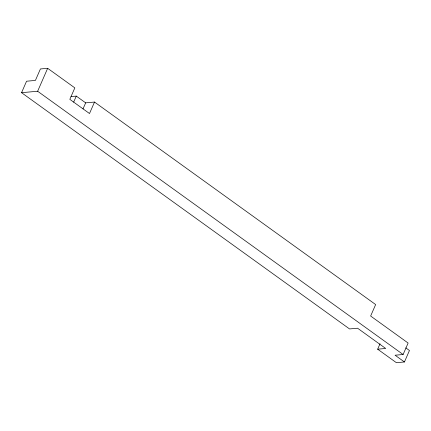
<?xml version="1.0" encoding="UTF-8"?>
<svg xmlns="http://www.w3.org/2000/svg" width="431" height="431" viewBox="0 0 431 431"><rect width="100%" height="100%" fill="white"/><g stroke="black" fill="none" stroke-linecap="round" stroke-linejoin="round"><path stroke-width="0.65" d="M380.029 343.76L377.653 349.191L385.697 348.469L357.585 328.223L349.541 328.939L21.55 92.687L26.56 81.217L35.407 80.425L40.417 68.955L47.658 68.308L74.832 87.886L69.822 99.351L89.503 113.531L94.513 102.061L375.649 304.561L370.638 316.031L408.119 343.033L403.109 354.503L395.071 355.219L404.44 361.97L409.45 350.5L405.808 347.876M21.55 92.687L37.637 91.248L47.658 68.308M73.658 102.136L76.292 96.102L85.667 102.853L94.513 102.061M83.027 108.887L85.667 102.853M71.029 96.571L76.292 96.102M404.44 361.97L396.396 362.692L377.653 349.191M37.637 91.248L403.109 354.503"/></g></svg>
